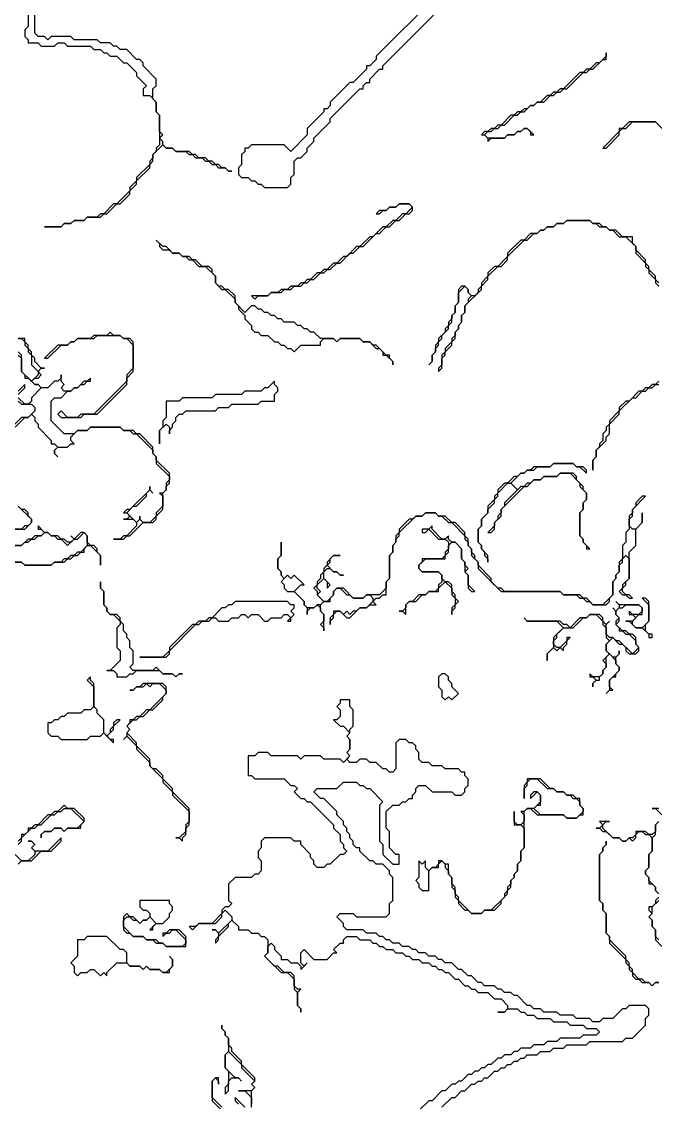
# Model space of a CAD drawing. Header units: metres. Extents: x 0 to 100, y 0 to 129.
# Drawn here: x 74.95 to 79.78, y 18.01 to 26.24 of the extents above; entities that cross this region are included whole.
import ezdxf

# ---------------------------------------------------------------- set-up
doc = ezdxf.new("R2010")
doc.units = ezdxf.units.M

msp = doc.modelspace()

# ---------------------------------------------------------------- linework, layer by layer
for points in [[(78.1, 26.425), (77.65, 25.975), (77.65, 25.95), (77.6, 25.9), (77.575, 25.9), (77.575, 25.875), (77.475, 25.775), (77.45, 25.775), (77.3, 25.625), (77.3, 25.6), (77.275, 25.575), (77.25, 25.575), (77.25, 25.55), (77.125, 25.425), (77.125, 25.375), (77, 25.25), (76.95, 25.3), (76.7, 25.3), (76.675, 25.275), (76.65, 25.275), (76.65, 25.25), (76.625, 25.225), (76.625, 25.15), (76.6, 25.125), (76.6, 25.075), (76.625, 25.05), (76.675, 25.05), (76.7, 25.025), (76.725, 25.025), (76.75, 25), (76.775, 25), (76.8, 24.975), (76.975, 24.975), (77, 25), (77, 25.05), (77.025, 25.075), (77.025, 25.175), (77.05, 25.2), (77.075, 25.2), (77.125, 25.25), (77.125, 25.275), (77.175, 25.325), (77.175, 25.35), (77.3, 25.475), (77.3, 25.5), (77.525, 25.725), (77.55, 25.725), (77.55, 25.75), (77.575, 25.775), (77.6, 25.775), (77.6, 25.8), (77.675, 25.875), (77.7, 25.875), (77.7, 25.9), (78.125, 26.325)], [(75, 26.325), (75, 26.2), (74.975, 26.175), (74.975, 26.125), (75, 26.1), (75, 26.075), (75.075, 26.075), (75.1, 26.05), (75.2, 26.05), (75.225, 26.075), (75.275, 26.075), (75.3, 26.05), (75.475, 26.05), (75.5, 26.025), (75.55, 26.025), (75.575, 26), (75.6, 26), (75.625, 25.975), (75.675, 25.975), (75.725, 25.925), (75.75, 25.925), (75.825, 25.85), (75.825, 25.825), (75.9, 25.75), (75.875, 25.725), (75.875, 25.675), (75.925, 25.675), (75.975, 25.625), (75.975, 25.55), (76, 25.525), (76, 25.3), (75.975, 25.275), (75.975, 25.25), (75.95, 25.225), (75.95, 25.2), (75.925, 25.175), (75.925, 25.15), (75.825, 25.05), (75.825, 25.025), (75.775, 24.975), (75.775, 24.95), (75.675, 24.85), (75.65, 24.85), (75.575, 24.775), (75.55, 24.775), (75.525, 24.75), (75.45, 24.75), (75.425, 24.725), (75.35, 24.725), (75.325, 24.7), (75.275, 24.7), (75.25, 24.675), (75.125, 24.675), (75.25, 24.675), (75.275, 24.7), (75.325, 24.7), (75.35, 24.725), (75.425, 24.725), (75.45, 24.75), (75.55, 24.75), (75.575, 24.775), (75.6, 24.775), (75.675, 24.85), (75.7, 24.85), (75.775, 24.925), (75.775, 24.95), (75.825, 25), (75.825, 25.025), (75.925, 25.125), (75.925, 25.15), (75.95, 25.175), (75.95, 25.225), (76.025, 25.3), (76.05, 25.275), (76.1, 25.275), (76.125, 25.25), (76.2, 25.25), (76.225, 25.225), (76.25, 25.225), (76.275, 25.2), (76.325, 25.2), (76.35, 25.175), (76.375, 25.175), (76.4, 25.15), (76.425, 25.15), (76.45, 25.125), (76.5, 25.125), (76.525, 25.1), (76.55, 25.1), (76.525, 25.1), (76.5, 25.125), (76.475, 25.125), (76.45, 25.15), (76.425, 25.15), (76.4, 25.175), (76.375, 25.175), (76.35, 25.2), (76.3, 25.2), (76.275, 25.225), (76.25, 25.225), (76.225, 25.25), (76.125, 25.25), (76.1, 25.275), (76.05, 25.275), (76.025, 25.3), (76.025, 25.325), (76, 25.35), (76.025, 25.375), (76, 25.4), (76, 25.525), (75.975, 25.55), (75.975, 25.625), (75.95, 25.65), (75.95, 25.725), (75.975, 25.75), (75.975, 25.8), (75.875, 25.9), (75.875, 25.925), (75.85, 25.95), (75.825, 25.95), (75.75, 26.025), (75.7, 26.025), (75.675, 26.05), (75.65, 26.05), (75.625, 26.075), (75.55, 26.075), (75.525, 26.1), (75.35, 26.1), (75.325, 26.125), (75.175, 26.125), (75.15, 26.1), (75.125, 26.125), (75.075, 26.125), (75.05, 26.15), (75.05, 26.375)], [(79.4, 26), (79.4, 25.975), (79.35, 25.925), (79.325, 25.925), (79.275, 25.875), (79.25, 25.875), (79.225, 25.85), (79.2, 25.85), (79.075, 25.725), (79.05, 25.725), (79.025, 25.7), (79, 25.7), (78.975, 25.675), (78.95, 25.675), (78.9, 25.625), (78.875, 25.625), (78.85, 25.6), (78.825, 25.6), (78.8, 25.575), (78.775, 25.575), (78.75, 25.55), (78.725, 25.55), (78.7, 25.525), (78.675, 25.525), (78.6, 25.45), (78.575, 25.45), (78.55, 25.425), (78.525, 25.425), (78.5, 25.4), (78.475, 25.4), (78.45, 25.375), (78.475, 25.375), (78.5, 25.35), (78.5, 25.325), (78.525, 25.35), (78.625, 25.35), (78.65, 25.375), (78.7, 25.375), (78.725, 25.4), (78.75, 25.4), (78.775, 25.425), (78.8, 25.425), (78.825, 25.4), (78.825, 25.375), (78.85, 25.375), (78.8, 25.425), (78.775, 25.425), (78.75, 25.4), (78.725, 25.4), (78.7, 25.375), (78.65, 25.375), (78.625, 25.35), (78.5, 25.35), (78.475, 25.375), (78.5, 25.4), (78.525, 25.4), (78.55, 25.425), (78.575, 25.425), (78.6, 25.45), (78.625, 25.45), (78.7, 25.525), (78.725, 25.525), (78.75, 25.55), (78.775, 25.55), (78.825, 25.6), (78.85, 25.6), (78.875, 25.625), (78.925, 25.625), (78.975, 25.675), (79, 25.675), (79.025, 25.7), (79.05, 25.7), (79.075, 25.725), (79.1, 25.725), (79.225, 25.85), (79.25, 25.85), (79.275, 25.875), (79.3, 25.875), (79.375, 25.95), (79.4, 25.95), (79.4, 26)], [(79.8, 25.45), (79.775, 25.475), (79.575, 25.475), (79.525, 25.425), (79.5, 25.425), (79.5, 25.4), (79.375, 25.275), (79.4, 25.275), (79.5, 25.375), (79.5, 25.4), (79.525, 25.425), (79.55, 25.425), (79.6, 25.475), (79.775, 25.475), (79.9, 25.35)], [(77.825, 24.85), (77.8, 24.825), (77.75, 24.825), (77.725, 24.8), (77.675, 24.8), (77.65, 24.775), (77.675, 24.775), (77.7, 24.8), (77.725, 24.8), (77.75, 24.825), (77.8, 24.825), (77.825, 24.85), (77.9, 24.85), (77.925, 24.825), (77.875, 24.775), (77.85, 24.775), (77.8, 24.725), (77.775, 24.725), (77.725, 24.675), (77.7, 24.675), (77.625, 24.6), (77.6, 24.6), (77.525, 24.525), (77.5, 24.525), (77.425, 24.45), (77.4, 24.45), (77.35, 24.4), (77.325, 24.4), (77.275, 24.35), (77.25, 24.35), (77.225, 24.325), (77.2, 24.325), (77.15, 24.275), (77.125, 24.275), (77.1, 24.25), (77.075, 24.25), (77.05, 24.225), (77, 24.225), (76.975, 24.2), (76.925, 24.2), (76.9, 24.175), (76.85, 24.175), (76.825, 24.15), (76.7, 24.15), (76.725, 24.125), (76.75, 24.15), (76.825, 24.15), (76.85, 24.175), (76.925, 24.175), (76.95, 24.2), (77, 24.2), (77.025, 24.225), (77.075, 24.225), (77.1, 24.25), (77.125, 24.25), (77.15, 24.275), (77.175, 24.275), (77.225, 24.325), (77.25, 24.325), (77.275, 24.35), (77.3, 24.35), (77.35, 24.4), (77.375, 24.4), (77.45, 24.475), (77.475, 24.475), (77.525, 24.525), (77.55, 24.525), (77.65, 24.625), (77.675, 24.625), (77.725, 24.675), (77.75, 24.675), (77.8, 24.725), (77.825, 24.725), (77.875, 24.775), (77.9, 24.775), (77.925, 24.8), (77.925, 24.825), (77.9, 24.85), (77.825, 24.85)], [(79.8, 24.25), (79.775, 24.275), (79.775, 24.3), (79.725, 24.35), (79.725, 24.375), (79.7, 24.4), (79.7, 24.425), (79.625, 24.5), (79.625, 24.525), (79.6, 24.55), (79.6, 24.6), (79.525, 24.6), (79.475, 24.65), (79.425, 24.65), (79.4, 24.675), (79.375, 24.675), (79.35, 24.7), (79.3, 24.7), (79.275, 24.725), (79.1, 24.725), (79.075, 24.7), (79.025, 24.7), (79, 24.675), (78.95, 24.675), (78.925, 24.65), (78.9, 24.65), (78.875, 24.625), (78.825, 24.625), (78.775, 24.575), (78.75, 24.575), (78.65, 24.475), (78.65, 24.45), (78.575, 24.375), (78.55, 24.375), (78.5, 24.325), (78.5, 24.3), (78.45, 24.25), (78.45, 24.225), (78.425, 24.2), (78.425, 24.175), (78.4, 24.15), (78.375, 24.15), (78.35, 24.175), (78.35, 24.2), (78.325, 24.225), (78.3, 24.225), (78.275, 24.2), (78.275, 24.1), (78.25, 24.075), (78.25, 24.025), (78.225, 24), (78.225, 23.975), (78.2, 23.95), (78.2, 23.925), (78.175, 23.9), (78.175, 23.875), (78.125, 23.825), (78.125, 23.8), (78.1, 23.775), (78.1, 23.725), (78.075, 23.7), (78.075, 23.65), (78.05, 23.625), (78.075, 23.65), (78.075, 23.7), (78.1, 23.725), (78.1, 23.75), (78.125, 23.775), (78.125, 23.8), (78.15, 23.825), (78.15, 23.85), (78.2, 23.9), (78.2, 23.925), (78.225, 23.95), (78.225, 24), (78.25, 24.025), (78.25, 24.075), (78.275, 24.1), (78.275, 24.175), (78.325, 24.225), (78.35, 24.2), (78.35, 24.175), (78.375, 24.15), (78.35, 24.125), (78.35, 24.1), (78.325, 24.075), (78.325, 24.025), (78.3, 24), (78.3, 23.95), (78.275, 23.925), (78.275, 23.9), (78.25, 23.875), (78.25, 23.85), (78.225, 23.825), (78.225, 23.8), (78.175, 23.75), (78.175, 23.725), (78.15, 23.7), (78.15, 23.625), (78.125, 23.6), (78.125, 23.575), (78.15, 23.6), (78.15, 23.675), (78.175, 23.7), (78.175, 23.725), (78.225, 23.775), (78.225, 23.8), (78.25, 23.825), (78.25, 23.875), (78.275, 23.9), (78.275, 23.925), (78.3, 23.95), (78.3, 24), (78.325, 24.025), (78.325, 24.075), (78.45, 24.2), (78.45, 24.225), (78.5, 24.275), (78.5, 24.3), (78.575, 24.375), (78.6, 24.375), (78.65, 24.425), (78.65, 24.45), (78.775, 24.575), (78.8, 24.575), (78.85, 24.625), (78.875, 24.625), (78.9, 24.65), (78.925, 24.65), (78.95, 24.675), (79, 24.675), (79.025, 24.7), (79.075, 24.7), (79.1, 24.725), (79.275, 24.725), (79.3, 24.7), (79.325, 24.7), (79.35, 24.675), (79.4, 24.675), (79.425, 24.65), (79.45, 24.65), (79.5, 24.6), (79.55, 24.6), (79.625, 24.525), (79.625, 24.475), (79.7, 24.4), (79.7, 24.375), (79.725, 24.35), (79.725, 24.325), (79.775, 24.275), (79.775, 24.25), (79.8, 24.225)], [(75.975, 24.575), (76, 24.55), (76, 24.525), (76.025, 24.5), (76.075, 24.5), (76.1, 24.475), (76.15, 24.475), (76.175, 24.45), (76.2, 24.45), (76.225, 24.425), (76.25, 24.425), (76.3, 24.375), (76.35, 24.375), (76.425, 24.3), (76.425, 24.25), (76.475, 24.2), (76.5, 24.2), (76.575, 24.125), (76.575, 24.1), (76.6, 24.075), (76.6, 24.05), (76.65, 24), (76.65, 23.975), (76.7, 23.925), (76.7, 23.9), (76.725, 23.875), (76.75, 23.875), (76.775, 23.85), (76.825, 23.85), (76.875, 23.8), (76.9, 23.8), (76.925, 23.775), (76.95, 23.775), (76.975, 23.75), (77, 23.75), (77.025, 23.725), (77.075, 23.775), (77.225, 23.775), (77.225, 23.8), (77.25, 23.825), (77.325, 23.825), (77.35, 23.8), (77.375, 23.825), (77.525, 23.825), (77.55, 23.8), (77.6, 23.8), (77.65, 23.75), (77.675, 23.75), (77.7, 23.725), (77.7, 23.7), (77.725, 23.7), (77.775, 23.65), (77.775, 23.625), (77.775, 23.65), (77.75, 23.675), (77.75, 23.7), (77.725, 23.7), (77.65, 23.775), (77.625, 23.775), (77.6, 23.8), (77.55, 23.8), (77.525, 23.825), (77.375, 23.825), (77.35, 23.8), (77.325, 23.825), (77.225, 23.825), (77.175, 23.875), (77.15, 23.875), (77.125, 23.9), (77.1, 23.9), (77.075, 23.925), (77.05, 23.925), (77.025, 23.95), (76.95, 23.95), (76.925, 23.975), (76.9, 23.975), (76.875, 24), (76.85, 24), (76.825, 24.025), (76.8, 24.025), (76.775, 24.05), (76.75, 24.05), (76.725, 24.075), (76.7, 24.075), (76.65, 24.025), (76.575, 24.1), (76.575, 24.15), (76.525, 24.2), (76.5, 24.2), (76.475, 24.225), (76.45, 24.225), (76.425, 24.25), (76.425, 24.3), (76.4, 24.325), (76.4, 24.35), (76.375, 24.375), (76.325, 24.375), (76.275, 24.425), (76.25, 24.425), (76.225, 24.45), (76.175, 24.45), (76.15, 24.475), (76.1, 24.475), (76.05, 24.525), (76.025, 24.525), (75.975, 24.575)], [(75.625, 23.875), (75.6, 23.85), (75.5, 23.85), (75.475, 23.825), (75.375, 23.825), (75.35, 23.8), (75.325, 23.8), (75.3, 23.775), (75.225, 23.775), (75.125, 23.675), (75.15, 23.675), (75.25, 23.775), (75.3, 23.775), (75.325, 23.8), (75.35, 23.8), (75.375, 23.825), (75.5, 23.825), (75.525, 23.85), (75.7, 23.85), (75.725, 23.825), (75.75, 23.825), (75.8, 23.775), (75.8, 23.6), (75.75, 23.55), (75.75, 23.5), (75.5, 23.25), (75.4, 23.25), (75.375, 23.225), (75.3, 23.225), (75.25, 23.275), (75.225, 23.25), (75.25, 23.225), (75.4, 23.225), (75.425, 23.25), (75.525, 23.25), (75.75, 23.475), (75.75, 23.525), (75.8, 23.575), (75.8, 23.8), (75.775, 23.825), (75.725, 23.825), (75.7, 23.85), (75.65, 23.85), (75.625, 23.875)], [(74.9, 23.15), (74.975, 23.225), (75, 23.225), (75.025, 23.25), (75.05, 23.225), (75.05, 23.2), (75.075, 23.175), (75.075, 23.15), (75.175, 23.05), (75.175, 23.025), (75.2, 23.025), (75.225, 23), (75.2, 22.975), (75.2, 22.95), (75.225, 22.925), (75.2, 22.95), (75.2, 22.975), (75.225, 23), (75.3, 23), (75.325, 23.025), (75.35, 23.025), (75.325, 23.05), (75.325, 23.075), (75.375, 23.125), (75.45, 23.125), (75.475, 23.15), (75.7, 23.15), (75.725, 23.125), (75.775, 23.125), (75.8, 23.1), (75.825, 23.1), (75.95, 22.975), (75.95, 22.95), (75.975, 22.925), (75.975, 22.875), (76.075, 22.775), (76.075, 22.75), (76.05, 22.725), (76.05, 22.675), (76.025, 22.65), (76, 22.65), (76.025, 22.625), (76.025, 22.55), (75.975, 22.5), (75.975, 22.475), (75.925, 22.425), (75.875, 22.425), (75.85, 22.45), (75.85, 22.475), (75.85, 22.45), (75.825, 22.425), (75.75, 22.5), (75.8, 22.55), (75.825, 22.55), (75.9, 22.625), (75.9, 22.65), (75.925, 22.675), (75.95, 22.65), (75.925, 22.675), (75.925, 22.7), (75.925, 22.675), (75.775, 22.525), (75.75, 22.525), (75.725, 22.5), (75.75, 22.5), (75.775, 22.475), (75.75, 22.45), (75.725, 22.45), (75.8, 22.45), (75.825, 22.425), (75.825, 22.4), (75.75, 22.325), (75.725, 22.325), (75.7, 22.3), (75.65, 22.3), (75.725, 22.3), (75.75, 22.325), (75.775, 22.325), (75.875, 22.425), (75.95, 22.425), (75.975, 22.45), (75.975, 22.475), (76.025, 22.525), (76.025, 22.65), (76.05, 22.675), (76.05, 22.7), (76.075, 22.725), (76.075, 22.8), (75.975, 22.9), (75.975, 22.925), (75.95, 22.95), (75.95, 23), (75.85, 23.1), (75.825, 23.1), (75.8, 23.125), (75.725, 23.125), (75.7, 23.15), (75.475, 23.15), (75.45, 23.125), (75.375, 23.125), (75.35, 23.1), (75.275, 23.1), (75.175, 23.2), (75.175, 23.35), (75.2, 23.375), (75.25, 23.375), (75.3, 23.425), (75.325, 23.425), (75.35, 23.45), (75.375, 23.45), (75.4, 23.475), (75.425, 23.475), (75.45, 23.5), (75.475, 23.5), (75.475, 23.525), (75.45, 23.5), (75.425, 23.5), (75.375, 23.45), (75.35, 23.45), (75.325, 23.425), (75.275, 23.425), (75.25, 23.45), (75.275, 23.475), (75.25, 23.5), (75.25, 23.55), (75.25, 23.525), (75.225, 23.5), (75.2, 23.5), (75.15, 23.45), (75.1, 23.45), (75.075, 23.475), (75.05, 23.475), (75.025, 23.5), (75.05, 23.525), (75.075, 23.525), (75.1, 23.55), (75.075, 23.575), (75.1, 23.6), (75.125, 23.6), (75.1, 23.6), (75.05, 23.65), (75.05, 23.675), (75.025, 23.7), (75.025, 23.725), (75, 23.75), (75, 23.775), (74.975, 23.8), (74.975, 23.825), (74.925, 23.825)], [(74.925, 23.825), (74.95, 23.825), (74.975, 23.8), (74.975, 23.775), (75, 23.75), (75, 23.725), (75.025, 23.7), (75.025, 23.625), (75.075, 23.575), (75.075, 23.55), (75.025, 23.5), (74.95, 23.575), (74.95, 23.7), (74.925, 23.725)], [(74.925, 23.7), (74.95, 23.675), (74.95, 23.575), (74.975, 23.55), (74.975, 23.525), (75, 23.525), (75.05, 23.475), (75.075, 23.475), (75.1, 23.45), (75.025, 23.375), (75.025, 23.35), (75, 23.325), (74.975, 23.325), (74.925, 23.375)], [(74.925, 23.4), (74.975, 23.45), (74.975, 23.475), (74.925, 23.425)], [(76.875, 23.5), (76.825, 23.45), (76.8, 23.45), (76.775, 23.425), (76.65, 23.425), (76.625, 23.4), (76.425, 23.4), (76.4, 23.375), (76.175, 23.375), (76.15, 23.35), (76.05, 23.35), (76.05, 23.225), (76.025, 23.2), (76.025, 23.15), (76, 23.125), (76, 23.025), (76, 23.125), (76.05, 23.175), (76.075, 23.15), (76.075, 23.1), (76.075, 23.125), (76.1, 23.15), (76.1, 23.175), (76.125, 23.2), (76.125, 23.225), (76.15, 23.25), (76.175, 23.25), (76.2, 23.275), (76.425, 23.275), (76.45, 23.3), (76.525, 23.3), (76.55, 23.325), (76.75, 23.325), (76.775, 23.35), (76.875, 23.35), (76.875, 23.4), (76.9, 23.425), (76.9, 23.45), (76.875, 23.475), (76.875, 23.5)], [(79.8, 23.5), (79.775, 23.475), (79.75, 23.475), (79.725, 23.45), (79.7, 23.45), (79.675, 23.425), (79.65, 23.425), (79.575, 23.35), (79.55, 23.35), (79.5, 23.3), (79.5, 23.275), (79.425, 23.2), (79.425, 23.175), (79.4, 23.15), (79.4, 23.125), (79.375, 23.1), (79.375, 23.05), (79.35, 23.025), (79.35, 23), (79.325, 22.975), (79.325, 22.925), (79.3, 22.9), (79.3, 22.825), (79.3, 22.9), (79.325, 22.925), (79.325, 22.975), (79.4, 23.05), (79.4, 23.075), (79.425, 23.1), (79.425, 23.175), (79.5, 23.25), (79.5, 23.275), (79.6, 23.375), (79.625, 23.375), (79.675, 23.425), (79.7, 23.425), (79.725, 23.45), (79.75, 23.45), (79.775, 23.475), (79.8, 23.475)], [(74.925, 23.35), (74.95, 23.325), (75.025, 23.325), (75.05, 23.3), (75.05, 23.275), (75, 23.225), (74.95, 23.225), (74.875, 23.15)], [(79, 22.875), (78.975, 22.85), (78.85, 22.85), (78.825, 22.825), (78.8, 22.825), (78.775, 22.8), (78.75, 22.8), (78.725, 22.775), (78.7, 22.775), (78.65, 22.725), (78.625, 22.725), (78.575, 22.675), (78.575, 22.65), (78.55, 22.625), (78.55, 22.6), (78.5, 22.55), (78.5, 22.5), (78.45, 22.45), (78.45, 22.4), (78.425, 22.375), (78.425, 22.275), (78.45, 22.25), (78.45, 22.225), (78.475, 22.2), (78.475, 22.175), (78.5, 22.15), (78.5, 22.125), (78.5, 22.175), (78.45, 22.225), (78.45, 22.25), (78.425, 22.275), (78.425, 22.375), (78.45, 22.4), (78.45, 22.45), (78.5, 22.5), (78.5, 22.525), (78.55, 22.575), (78.55, 22.6), (78.575, 22.625), (78.575, 22.65), (78.65, 22.725), (78.675, 22.725), (78.725, 22.675), (78.625, 22.575), (78.625, 22.55), (78.6, 22.525), (78.6, 22.5), (78.575, 22.475), (78.575, 22.45), (78.55, 22.425), (78.55, 22.4), (78.5, 22.35), (78.525, 22.35), (78.55, 22.375), (78.55, 22.425), (78.6, 22.475), (78.6, 22.525), (78.775, 22.7), (78.8, 22.7), (78.85, 22.75), (78.9, 22.75), (78.925, 22.775), (79.025, 22.775), (79.05, 22.8), (79.125, 22.8), (79.2, 22.725), (79.2, 22.7), (79.25, 22.65), (79.25, 22.6), (79.225, 22.575), (79.225, 22.525), (79.2, 22.5), (79.2, 22.325), (79.225, 22.3), (79.225, 22.275), (79.25, 22.25), (79.25, 22.225), (79.275, 22.225), (79.225, 22.275), (79.225, 22.3), (79.2, 22.325), (79.2, 22.5), (79.225, 22.525), (79.225, 22.575), (79.25, 22.6), (79.25, 22.65), (79.225, 22.675), (79.225, 22.7), (79.175, 22.75), (79.175, 22.775), (79.15, 22.8), (79.05, 22.8), (79.025, 22.775), (78.925, 22.775), (78.9, 22.75), (78.85, 22.75), (78.825, 22.725), (78.8, 22.725), (78.775, 22.7), (78.75, 22.7), (78.725, 22.675), (78.675, 22.725), (78.75, 22.8), (78.775, 22.8), (78.8, 22.825), (78.85, 22.825), (78.875, 22.85), (78.975, 22.85), (79, 22.875), (79.15, 22.875), (79.175, 22.85), (79.2, 22.85), (79.25, 22.8), (79.25, 22.825), (79.225, 22.85), (79.175, 22.85), (79.15, 22.875), (79, 22.875)], [(79.675, 22.625), (79.625, 22.575), (79.625, 22.55), (79.6, 22.525), (79.6, 22.5), (79.575, 22.475), (79.575, 22.375), (79.55, 22.35), (79.55, 22.275), (79.525, 22.25), (79.525, 22.15), (79.5, 22.125), (79.5, 22.05), (79.475, 22.025), (79.475, 22), (79.45, 21.975), (79.45, 21.875), (79.375, 21.8), (79.3, 21.8), (79.25, 21.85), (79.225, 21.85), (79.2, 21.875), (79.075, 21.875), (79.05, 21.9), (78.625, 21.9), (78.6, 21.925), (78.575, 21.925), (78.525, 21.975), (78.525, 22), (78.425, 22.1), (78.425, 22.125), (78.4, 22.15), (78.4, 22.175), (78.375, 22.2), (78.375, 22.225), (78.35, 22.25), (78.35, 22.3), (78.325, 22.325), (78.325, 22.35), (78.25, 22.425), (78.225, 22.425), (78.175, 22.475), (78.125, 22.475), (78.1, 22.5), (78.025, 22.5), (78, 22.475), (77.95, 22.475), (77.925, 22.45), (77.9, 22.45), (77.825, 22.375), (77.825, 22.35), (77.8, 22.325), (77.8, 22.275), (77.775, 22.25), (77.775, 22.2), (77.75, 22.175), (77.75, 22), (77.725, 21.975), (77.725, 21.925), (77.675, 21.875), (77.575, 21.875), (77.55, 21.85), (77.475, 21.85), (77.4, 21.925), (77.35, 21.925), (77.325, 21.9), (77.325, 21.875), (77.275, 21.825), (77.25, 21.825), (77.2, 21.875), (77.225, 21.9), (77.2, 21.925), (77.2, 21.95), (77.25, 22), (77.275, 21.975), (77.275, 21.925), (77.3, 21.95), (77.25, 22), (77.25, 22.05), (77.275, 22.075), (77.3, 22.075), (77.325, 22.05), (77.35, 22.05), (77.375, 22.025), (77.4, 22.025), (77.375, 22.025), (77.35, 22.05), (77.325, 22.05), (77.275, 22.1), (77.3, 22.125), (77.3, 22.15), (77.325, 22.175), (77.375, 22.175), (77.325, 22.175), (77.275, 22.125), (77.275, 22.1), (77.25, 22.075), (77.25, 22.05), (77.225, 22.025), (77.225, 22), (77.2, 21.975), (77.2, 21.95), (77.175, 21.925), (77.2, 21.9), (77.2, 21.875), (77.25, 21.825), (77.225, 21.8), (77.2, 21.8), (77.175, 21.775), (77.125, 21.775), (77.1, 21.8), (77.1, 21.825), (77.025, 21.9), (77.075, 21.95), (77.1, 21.95), (77.025, 22.025), (77, 22), (76.975, 22.025), (76.95, 22), (76.925, 22.025), (76.925, 22.05), (76.9, 22.075), (76.9, 22.15), (76.925, 22.175), (76.925, 22.275), (76.925, 22.175), (76.9, 22.15), (76.9, 22.075), (76.925, 22.05), (76.925, 22.025), (76.95, 22), (76.925, 21.975), (76.95, 21.95), (76.95, 21.925), (76.975, 21.9), (77.025, 21.9), (77.1, 21.825), (77.1, 21.8), (77.125, 21.775), (77.125, 21.725), (77.125, 21.75), (77.15, 21.775), (77.175, 21.775), (77.2, 21.8), (77.225, 21.775), (77.225, 21.75), (77.25, 21.725), (77.25, 21.675), (77.225, 21.65), (77.25, 21.625), (77.25, 21.6), (77.25, 21.725), (77.225, 21.75), (77.225, 21.8), (77.25, 21.825), (77.3, 21.825), (77.3, 21.85), (77.325, 21.875), (77.325, 21.9), (77.35, 21.925), (77.375, 21.925), (77.425, 21.875), (77.45, 21.875), (77.475, 21.85), (77.55, 21.85), (77.575, 21.875), (77.6, 21.875), (77.625, 21.85), (77.625, 21.825), (77.575, 21.775), (77.525, 21.775), (77.5, 21.75), (77.475, 21.75), (77.45, 21.725), (77.425, 21.75), (77.4, 21.725), (77.375, 21.75), (77.325, 21.75), (77.325, 21.725), (77.3, 21.7), (77.3, 21.65), (77.3, 21.675), (77.325, 21.7), (77.325, 21.725), (77.35, 21.75), (77.375, 21.75), (77.425, 21.7), (77.45, 21.7), (77.525, 21.775), (77.575, 21.775), (77.6, 21.8), (77.65, 21.8), (77.625, 21.825), (77.65, 21.85), (77.675, 21.85), (77.7, 21.875), (77.725, 21.875), (77.725, 21.975), (77.75, 22), (77.75, 22.175), (77.775, 22.2), (77.775, 22.25), (77.8, 22.275), (77.8, 22.3), (77.825, 22.325), (77.825, 22.35), (77.95, 22.475), (78, 22.475), (78.025, 22.5), (78.1, 22.5), (78.125, 22.475), (78.15, 22.475), (78.2, 22.425), (78.225, 22.425), (78.325, 22.325), (78.325, 22.3), (78.35, 22.275), (78.35, 22.25), (78.375, 22.225), (78.375, 22.175), (78.425, 22.125), (78.425, 22.075), (78.6, 21.9), (79.05, 21.9), (79.075, 21.875), (79.175, 21.875), (79.2, 21.85), (79.225, 21.85), (79.25, 21.825), (79.275, 21.825), (79.3, 21.8), (79.4, 21.8), (79.425, 21.825), (79.425, 21.85), (79.45, 21.875), (79.45, 21.975), (79.475, 22), (79.475, 22.025), (79.5, 22.05), (79.5, 22.1), (79.525, 22.125), (79.525, 22.15), (79.55, 22.175), (79.575, 22.15), (79.575, 22), (79.525, 21.95), (79.525, 21.925), (79.5, 21.9), (79.525, 21.875), (79.55, 21.875), (79.575, 21.85), (79.6, 21.85), (79.575, 21.875), (79.55, 21.875), (79.525, 21.9), (79.525, 21.925), (79.55, 21.95), (79.55, 21.975), (79.575, 22), (79.575, 22.2), (79.625, 22.25), (79.625, 22.375), (79.675, 22.425), (79.675, 22.5), (79.675, 22.425), (79.625, 22.375), (79.6, 22.375), (79.575, 22.4), (79.575, 22.45), (79.6, 22.475), (79.6, 22.525), (79.7, 22.625), (79.675, 22.625)], [(74.925, 22.55), (75.025, 22.45), (75.025, 22.425), (75, 22.4), (74.975, 22.4), (74.95, 22.375), (74.85, 22.375)], [(74.875, 22.375), (74.975, 22.375), (75.025, 22.425), (75.025, 22.45), (75, 22.475), (75, 22.5), (74.975, 22.525), (74.95, 22.525), (74.925, 22.55)], [(74.9, 22.125), (74.95, 22.125), (74.975, 22.1), (75.175, 22.1), (75.2, 22.125), (75.275, 22.125), (75.3, 22.15), (75.325, 22.15), (75.35, 22.175), (75.375, 22.175), (75.4, 22.2), (75.425, 22.2), (75.425, 22.225), (75.45, 22.25), (75.475, 22.25), (75.55, 22.175), (75.55, 22.1), (75.55, 22.175), (75.525, 22.2), (75.525, 22.225), (75.5, 22.25), (75.475, 22.25), (75.45, 22.275), (75.45, 22.325), (75.425, 22.35), (75.4, 22.35), (75.35, 22.3), (75.325, 22.325), (75.35, 22.3), (75.325, 22.275), (75.3, 22.275), (75.275, 22.3), (75.25, 22.3), (75.225, 22.325), (75.175, 22.325), (75.15, 22.35), (75.125, 22.35), (75.075, 22.4), (75.075, 22.375), (75.1, 22.375), (75.125, 22.35), (75.1, 22.325), (75.05, 22.325), (75.025, 22.3), (75, 22.3), (74.95, 22.25), (74.85, 22.25)], [(78.075, 22.4), (78.05, 22.375), (78, 22.375), (78, 22.35), (78.025, 22.35), (78.05, 22.375), (78.125, 22.3), (78.175, 22.3), (78.2, 22.275), (78.2, 22.225), (78.175, 22.2), (78.175, 22.175), (78.15, 22.15), (78, 22.15), (78, 22.125), (77.975, 22.1), (77.975, 22.075), (78, 22.05), (78.125, 22.05), (78.15, 22.025), (78.15, 21.975), (78.125, 21.95), (78.125, 21.925), (78.1, 21.9), (78.05, 21.9), (78.025, 21.875), (77.975, 21.875), (77.925, 21.825), (77.9, 21.825), (77.875, 21.8), (77.875, 21.775), (77.85, 21.75), (77.825, 21.75), (77.85, 21.75), (77.875, 21.725), (77.875, 21.8), (77.9, 21.825), (77.95, 21.825), (78, 21.875), (78.025, 21.875), (78.05, 21.9), (78.125, 21.9), (78.125, 21.925), (78.175, 21.975), (78.225, 21.925), (78.225, 21.875), (78.25, 21.85), (78.25, 21.8), (78.225, 21.775), (78.225, 21.725), (78.225, 21.75), (78.25, 21.775), (78.25, 21.8), (78.275, 21.825), (78.25, 21.85), (78.25, 21.875), (78.225, 21.9), (78.225, 21.95), (78.2, 21.975), (78.175, 21.975), (78.15, 22), (78.15, 22.025), (78.125, 22.05), (78, 22.05), (77.975, 22.075), (77.975, 22.1), (78.025, 22.15), (78.175, 22.15), (78.175, 22.175), (78.2, 22.2), (78.2, 22.25), (78.225, 22.275), (78.25, 22.275), (78.3, 22.225), (78.3, 22.15), (78.325, 22.125), (78.325, 22.05), (78.35, 22.025), (78.35, 21.925), (78.375, 21.9), (78.4, 21.9), (78.35, 21.95), (78.35, 22.025), (78.325, 22.05), (78.35, 22.075), (78.325, 22.1), (78.325, 22.125), (78.3, 22.15), (78.3, 22.225), (78.25, 22.275), (78.225, 22.275), (78.2, 22.3), (78.2, 22.325), (78.175, 22.3), (78.15, 22.3), (78.075, 22.375), (78.075, 22.4)], [(74.825, 22.25), (74.95, 22.25), (74.975, 22.275), (75, 22.275), (75.025, 22.3), (75.05, 22.3), (75.075, 22.325), (75.1, 22.325), (75.125, 22.35), (75.15, 22.35), (75.175, 22.325), (75.2, 22.325), (75.225, 22.3), (75.25, 22.3), (75.3, 22.25), (75.35, 22.3), (75.375, 22.3), (75.425, 22.35), (75.45, 22.325), (75.45, 22.25), (75.4, 22.2), (75.375, 22.2), (75.35, 22.175), (75.325, 22.175), (75.3, 22.15), (75.275, 22.15), (75.25, 22.125), (75.2, 22.125), (75.175, 22.1), (74.975, 22.1), (74.95, 22.125), (74.9, 22.125)], [(75.55, 21.975), (75.55, 21.925), (75.575, 21.9), (75.575, 21.8), (75.6, 21.775), (75.6, 21.75), (75.625, 21.725), (75.65, 21.725), (75.7, 21.675), (75.7, 21.65), (75.675, 21.625), (75.675, 21.475), (75.7, 21.45), (75.7, 21.375), (75.625, 21.3), (75.6, 21.3), (75.65, 21.3), (75.675, 21.275), (75.675, 21.25), (75.75, 21.25), (75.775, 21.275), (75.8, 21.275), (75.825, 21.3), (76, 21.3), (76.025, 21.275), (76.1, 21.275), (76.125, 21.25), (76.15, 21.275), (76.175, 21.275), (76.15, 21.275), (76.125, 21.25), (76.1, 21.275), (76.025, 21.275), (75.975, 21.325), (75.95, 21.3), (75.8, 21.3), (75.775, 21.325), (75.8, 21.35), (75.8, 21.45), (75.775, 21.475), (75.775, 21.525), (75.75, 21.55), (75.75, 21.575), (75.725, 21.6), (75.725, 21.65), (75.7, 21.675), (75.7, 21.7), (75.675, 21.725), (75.625, 21.725), (75.6, 21.75), (75.6, 21.775), (75.575, 21.8), (75.575, 21.9), (75.55, 21.925), (75.55, 21.975)], [(76.575, 21.825), (76.55, 21.8), (76.525, 21.8), (76.5, 21.775), (76.475, 21.775), (76.4, 21.7), (76.375, 21.7), (76.35, 21.675), (76.3, 21.675), (76.275, 21.65), (76.25, 21.65), (76.075, 21.475), (76.075, 21.45), (76.025, 21.4), (75.85, 21.4), (76.05, 21.4), (76.075, 21.425), (76.075, 21.45), (76.275, 21.65), (76.3, 21.65), (76.325, 21.675), (76.375, 21.675), (76.4, 21.7), (76.425, 21.7), (76.45, 21.675), (76.525, 21.675), (76.55, 21.7), (76.6, 21.7), (76.625, 21.725), (76.65, 21.725), (76.675, 21.7), (76.7, 21.725), (76.75, 21.725), (76.8, 21.675), (76.825, 21.675), (76.85, 21.7), (76.925, 21.7), (76.95, 21.725), (76.975, 21.725), (77, 21.7), (76.975, 21.675), (77, 21.675), (77, 21.7), (77.025, 21.725), (77, 21.75), (77.025, 21.775), (77.025, 21.8), (77, 21.8), (76.975, 21.825), (76.575, 21.825)], [(79.675, 21.85), (79.725, 21.8), (79.725, 21.675), (79.675, 21.625), (79.625, 21.625), (79.6, 21.65), (79.6, 21.675), (79.65, 21.725), (79.675, 21.725), (79.675, 21.775), (79.65, 21.8), (79.5, 21.8), (79.475, 21.825), (79.5, 21.8), (79.5, 21.775), (79.475, 21.75), (79.45, 21.775), (79.475, 21.75), (79.475, 21.725), (79.5, 21.7), (79.475, 21.675), (79.475, 21.65), (79.5, 21.625), (79.5, 21.6), (79.525, 21.6), (79.55, 21.575), (79.575, 21.575), (79.625, 21.525), (79.625, 21.5), (79.65, 21.475), (79.6, 21.425), (79.5, 21.525), (79.475, 21.525), (79.45, 21.55), (79.425, 21.55), (79.4, 21.575), (79.4, 21.65), (79.425, 21.675), (79.4, 21.65), (79.375, 21.675), (79.375, 21.7), (79.35, 21.725), (79.275, 21.725), (79.25, 21.7), (79.2, 21.7), (79.125, 21.625), (79.1, 21.65), (79.075, 21.65), (79.05, 21.675), (78.8, 21.675), (78.775, 21.7), (78.8, 21.675), (79.025, 21.675), (79.075, 21.625), (79, 21.55), (79, 21.475), (78.95, 21.425), (78.95, 21.375), (78.95, 21.425), (79, 21.475), (79.025, 21.45), (79.05, 21.475), (79.075, 21.45), (79.075, 21.475), (79.1, 21.5), (79.1, 21.525), (79.125, 21.55), (79.1, 21.55), (79.1, 21.525), (79.05, 21.475), (79.025, 21.475), (79, 21.5), (79, 21.525), (79.025, 21.55), (79.025, 21.575), (79.075, 21.625), (79.15, 21.625), (79.225, 21.7), (79.25, 21.7), (79.275, 21.725), (79.325, 21.725), (79.375, 21.675), (79.375, 21.65), (79.4, 21.625), (79.4, 21.55), (79.425, 21.525), (79.4, 21.5), (79.4, 21.45), (79.425, 21.425), (79.375, 21.375), (79.4, 21.35), (79.4, 21.325), (79.375, 21.3), (79.375, 21.275), (79.35, 21.25), (79.3, 21.25), (79.275, 21.275), (79.275, 21.25), (79.3, 21.25), (79.325, 21.225), (79.3, 21.2), (79.3, 21.175), (79.3, 21.2), (79.325, 21.225), (79.35, 21.225), (79.35, 21.25), (79.375, 21.275), (79.375, 21.3), (79.4, 21.325), (79.4, 21.4), (79.425, 21.425), (79.475, 21.375), (79.475, 21.35), (79.5, 21.325), (79.5, 21.3), (79.425, 21.225), (79.425, 21.15), (79.4, 21.125), (79.425, 21.15), (79.45, 21.15), (79.425, 21.175), (79.425, 21.225), (79.45, 21.25), (79.475, 21.25), (79.475, 21.275), (79.5, 21.3), (79.5, 21.325), (79.475, 21.35), (79.475, 21.4), (79.5, 21.425), (79.5, 21.45), (79.5, 21.425), (79.475, 21.4), (79.45, 21.4), (79.4, 21.45), (79.4, 21.5), (79.45, 21.55), (79.5, 21.5), (79.525, 21.5), (79.55, 21.475), (79.55, 21.45), (79.575, 21.425), (79.625, 21.425), (79.65, 21.45), (79.65, 21.475), (79.625, 21.5), (79.625, 21.55), (79.6, 21.575), (79.575, 21.575), (79.55, 21.6), (79.525, 21.6), (79.475, 21.65), (79.5, 21.675), (79.5, 21.7), (79.475, 21.725), (79.475, 21.75), (79.5, 21.775), (79.525, 21.775), (79.55, 21.8), (79.65, 21.8), (79.675, 21.775), (79.675, 21.75), (79.65, 21.725), (79.6, 21.725), (79.575, 21.75), (79.575, 21.725), (79.6, 21.725), (79.625, 21.7), (79.6, 21.675), (79.55, 21.675), (79.575, 21.675), (79.625, 21.625), (79.675, 21.625), (79.725, 21.575), (79.725, 21.55), (79.75, 21.55), (79.75, 21.575), (79.725, 21.575), (79.7, 21.6), (79.7, 21.65), (79.725, 21.675), (79.725, 21.825), (79.7, 21.85), (79.675, 21.85)], [(75.475, 21.25), (75.45, 21.225), (75.5, 21.175), (75.5, 21.025), (75.475, 21), (75.425, 21), (75.4, 20.975), (75.3, 20.975), (75.275, 20.95), (75.25, 20.95), (75.225, 20.925), (75.2, 20.925), (75.175, 20.9), (75.15, 20.9), (75.15, 20.825), (75.175, 20.8), (75.225, 20.8), (75.25, 20.775), (75.45, 20.775), (75.475, 20.8), (75.55, 20.8), (75.575, 20.825), (75.65, 20.75), (75.65, 20.775), (75.625, 20.775), (75.6, 20.8), (75.65, 20.85), (75.65, 20.875), (75.7, 20.925), (75.675, 20.925), (75.65, 20.9), (75.65, 20.875), (75.625, 20.85), (75.625, 20.825), (75.6, 20.8), (75.575, 20.825), (75.575, 20.925), (75.525, 20.975), (75.525, 21), (75.5, 21.025), (75.5, 21.2), (75.475, 21.225), (75.475, 21.25)], [(78.15, 21.275), (78.125, 21.25), (78.125, 21.175), (78.15, 21.15), (78.15, 21.1), (78.175, 21.075), (78.2, 21.1), (78.225, 21.075), (78.275, 21.125), (78.225, 21.175), (78.225, 21.2), (78.2, 21.225), (78.2, 21.25), (78.175, 21.275), (78.15, 21.275)], [(75.875, 21.2), (75.85, 21.175), (75.825, 21.175), (75.8, 21.15), (75.775, 21.15), (75.8, 21.15), (75.825, 21.175), (75.875, 21.175), (75.9, 21.2), (75.925, 21.175), (75.95, 21.2), (76, 21.2), (76.05, 21.15), (76.05, 21.125), (75.925, 21), (75.9, 21), (75.85, 20.95), (75.825, 20.95), (75.8, 20.925), (75.775, 20.925), (75.775, 20.9), (75.75, 20.875), (75.775, 20.85), (75.75, 20.825), (75.75, 20.8), (75.725, 20.775), (75.75, 20.8), (75.825, 20.725), (75.825, 20.7), (75.925, 20.6), (75.925, 20.575), (76.025, 20.475), (76.025, 20.45), (76.1, 20.375), (76.1, 20.35), (76.225, 20.225), (76.225, 20.15), (76.2, 20.125), (76.2, 20.075), (76.15, 20.025), (76.125, 20.025), (76.15, 20.025), (76.175, 20), (76.175, 20.025), (76.2, 20.05), (76.2, 20.1), (76.225, 20.125), (76.225, 20.25), (76.1, 20.375), (76.1, 20.4), (76.025, 20.475), (76.025, 20.5), (75.975, 20.55), (75.95, 20.55), (75.925, 20.575), (75.925, 20.625), (75.825, 20.725), (75.825, 20.75), (75.75, 20.825), (75.775, 20.85), (75.75, 20.875), (75.8, 20.925), (75.825, 20.925), (75.85, 20.95), (75.875, 20.95), (75.925, 21), (75.95, 21), (76.025, 21.075), (76.025, 21.1), (76.05, 21.125), (76.05, 21.175), (76.025, 21.2), (75.875, 21.2)], [(77.375, 21.075), (77.375, 21.05), (77.35, 21.025), (77.375, 21), (77.375, 20.95), (77.35, 20.925), (77.325, 20.925), (77.375, 20.875), (77.4, 20.875), (77.45, 20.825), (77.425, 20.8), (77.45, 20.775), (77.45, 20.7), (77.425, 20.675), (77.45, 20.65), (77.4, 20.6), (77.375, 20.625), (77.25, 20.625), (77.225, 20.65), (77.1, 20.65), (77.075, 20.625), (77.05, 20.65), (76.85, 20.65), (76.825, 20.675), (76.75, 20.675), (76.725, 20.65), (76.675, 20.65), (76.675, 20.5), (76.7, 20.5), (76.725, 20.475), (76.95, 20.475), (77, 20.425), (77.025, 20.425), (77.05, 20.4), (77.025, 20.375), (77.075, 20.325), (77.1, 20.325), (77.125, 20.3), (77.15, 20.3), (77.325, 20.125), (77.325, 20.1), (77.375, 20.05), (77.375, 20), (77.4, 19.975), (77.4, 19.95), (77.425, 19.925), (77.4, 19.9), (77.375, 19.9), (77.3, 19.825), (77.275, 19.825), (77.25, 19.8), (77.2, 19.8), (77.175, 19.825), (77.175, 19.85), (77.15, 19.875), (77.15, 19.9), (77.075, 19.975), (77.075, 20), (77.025, 20), (77, 20.025), (76.8, 20.025), (76.775, 20), (76.775, 19.95), (76.75, 19.925), (76.75, 19.875), (76.775, 19.85), (76.775, 19.775), (76.75, 19.75), (76.725, 19.75), (76.7, 19.725), (76.575, 19.725), (76.525, 19.675), (76.525, 19.55), (76.55, 19.525), (76.525, 19.5), (76.5, 19.5), (76.475, 19.475), (76.475, 19.45), (76.4, 19.375), (76.3, 19.375), (76.275, 19.35), (76.225, 19.35), (76.25, 19.325), (76.3, 19.375), (76.425, 19.375), (76.475, 19.425), (76.475, 19.45), (76.5, 19.475), (76.55, 19.425), (76.55, 19.4), (76.45, 19.3), (76.425, 19.325), (76.4, 19.325), (76.425, 19.325), (76.45, 19.3), (76.45, 19.275), (76.425, 19.25), (76.425, 19.225), (76.45, 19.25), (76.45, 19.275), (76.525, 19.35), (76.525, 19.375), (76.55, 19.4), (76.6, 19.35), (76.6, 19.325), (76.675, 19.325), (76.7, 19.3), (76.75, 19.3), (76.775, 19.275), (76.8, 19.275), (76.825, 19.25), (76.825, 19.15), (76.8, 19.125), (76.925, 19), (76.975, 19), (77.025, 18.95), (77.025, 18.875), (77.05, 18.85), (77.05, 18.75), (77.075, 18.725), (77.075, 18.7), (77.075, 18.725), (77.05, 18.75), (77.05, 18.85), (77.075, 18.875), (77.05, 18.875), (77.025, 18.9), (77.025, 18.975), (77, 19), (76.95, 19), (76.9, 19.05), (76.875, 19.05), (76.8, 19.125), (76.825, 19.15), (76.825, 19.2), (76.85, 19.225), (76.875, 19.2), (76.875, 19.175), (76.925, 19.125), (76.925, 19.1), (76.975, 19.1), (77, 19.075), (77.05, 19.075), (77.075, 19.05), (77.075, 19.025), (77.125, 19.075), (77.1, 19.05), (77.075, 19.075), (77.075, 19.15), (77.1, 19.175), (77.175, 19.1), (77.275, 19.1), (77.325, 19.15), (77.35, 19.15), (77.325, 19.175), (77.375, 19.225), (77.4, 19.225), (77.4, 19.25), (77.425, 19.275), (77.5, 19.275), (77.525, 19.25), (77.6, 19.25), (77.625, 19.225), (77.65, 19.225), (77.675, 19.2), (77.7, 19.2), (77.725, 19.175), (77.775, 19.175), (77.8, 19.15), (77.85, 19.15), (77.875, 19.125), (77.9, 19.125), (77.925, 19.1), (77.975, 19.1), (78, 19.075), (78.05, 19.075), (78.075, 19.05), (78.1, 19.05), (78.125, 19.025), (78.15, 19.025), (78.175, 19), (78.2, 19), (78.25, 18.95), (78.275, 18.95), (78.325, 18.9), (78.35, 18.9), (78.375, 18.875), (78.4, 18.875), (78.425, 18.85), (78.5, 18.85), (78.55, 18.8), (78.6, 18.8), (78.65, 18.75), (78.65, 18.725), (78.625, 18.7), (78.575, 18.7), (78.625, 18.7), (78.65, 18.725), (78.725, 18.725), (78.75, 18.7), (78.775, 18.7), (78.8, 18.675), (78.85, 18.675), (78.875, 18.65), (78.975, 18.65), (79, 18.625), (79.1, 18.625), (79.125, 18.6), (79.225, 18.6), (79.25, 18.575), (79.325, 18.575), (79.35, 18.55), (79.325, 18.525), (79.225, 18.525), (79.2, 18.5), (79.05, 18.5), (79.025, 18.475), (78.95, 18.475), (78.925, 18.45), (78.85, 18.45), (78.825, 18.425), (78.75, 18.425), (78.725, 18.4), (78.7, 18.4), (78.675, 18.375), (78.625, 18.375), (78.6, 18.35), (78.575, 18.35), (78.525, 18.3), (78.5, 18.3), (78.475, 18.275), (78.45, 18.275), (78.425, 18.25), (78.4, 18.25), (78.375, 18.225), (78.35, 18.225), (78.3, 18.175), (78.275, 18.175), (78.25, 18.15), (78.225, 18.15), (78.175, 18.1), (78.15, 18.1), (78.075, 18.025), (78.05, 18.025), (77.975, 17.95)], [(78.15, 17.975), (78.225, 18.05), (78.25, 18.05), (78.3, 18.1), (78.325, 18.1), (78.375, 18.15), (78.4, 18.15), (78.425, 18.175), (78.45, 18.175), (78.475, 18.2), (78.5, 18.2), (78.55, 18.25), (78.575, 18.25), (78.6, 18.275), (78.625, 18.275), (78.65, 18.3), (78.675, 18.3), (78.7, 18.325), (78.725, 18.325), (78.75, 18.35), (78.775, 18.35), (78.8, 18.375), (78.875, 18.375), (78.9, 18.4), (78.975, 18.4), (79, 18.425), (79.075, 18.425), (79.1, 18.45), (79.25, 18.45), (79.275, 18.475), (79.525, 18.475), (79.55, 18.5), (79.6, 18.5), (79.7, 18.6), (79.7, 18.65), (79.725, 18.675), (79.725, 18.725), (79.7, 18.75), (79.575, 18.75), (79.55, 18.725), (79.525, 18.725), (79.45, 18.65), (79.375, 18.65), (79.35, 18.625), (79.3, 18.625), (79.275, 18.65), (79.175, 18.65), (79.15, 18.675), (79.05, 18.675), (79.025, 18.7), (78.925, 18.7), (78.9, 18.725), (78.85, 18.725), (78.825, 18.75), (78.8, 18.75), (78.725, 18.825), (78.7, 18.825), (78.675, 18.85), (78.625, 18.85), (78.6, 18.875), (78.575, 18.875), (78.55, 18.9), (78.475, 18.9), (78.45, 18.925), (78.425, 18.925), (78.375, 18.975), (78.35, 18.975), (78.3, 19.025), (78.275, 19.025), (78.225, 19.075), (78.175, 19.075), (78.15, 19.1), (78.125, 19.1), (78.1, 19.125), (78.05, 19.125), (78.025, 19.15), (77.975, 19.15), (77.95, 19.175), (77.925, 19.175), (77.9, 19.2), (77.85, 19.2), (77.825, 19.225), (77.775, 19.225), (77.75, 19.25), (77.725, 19.25), (77.7, 19.275), (77.675, 19.275), (77.65, 19.3), (77.575, 19.3), (77.55, 19.325), (77.425, 19.325), (77.4, 19.35), (77.4, 19.375), (77.35, 19.425), (77.375, 19.45), (77.475, 19.45), (77.5, 19.425), (77.725, 19.425), (77.75, 19.45), (77.75, 19.525), (77.775, 19.55), (77.775, 19.725), (77.75, 19.75), (77.75, 19.775), (77.7, 19.825), (77.65, 19.825), (77.625, 19.85), (77.6, 19.85), (77.525, 19.925), (77.525, 19.95), (77.5, 19.95), (77.475, 19.975), (77.475, 20), (77.45, 20.025), (77.45, 20.05), (77.425, 20.075), (77.425, 20.1), (77.4, 20.125), (77.4, 20.15), (77.35, 20.2), (77.35, 20.225), (77.25, 20.325), (77.225, 20.325), (77.175, 20.375), (77.2, 20.4), (77.35, 20.4), (77.4, 20.45), (77.5, 20.45), (77.525, 20.425), (77.55, 20.425), (77.575, 20.4), (77.6, 20.4), (77.7, 20.3), (77.675, 20.275), (77.675, 20), (77.7, 19.975), (77.7, 19.9), (77.775, 19.825), (77.825, 19.825), (77.825, 19.9), (77.8, 19.9), (77.75, 19.95), (77.75, 20.075), (77.725, 20.1), (77.725, 20.225), (77.775, 20.275), (77.825, 20.275), (77.85, 20.3), (77.875, 20.3), (77.9, 20.325), (77.925, 20.325), (77.925, 20.35), (77.95, 20.375), (77.95, 20.4), (77.975, 20.425), (78.025, 20.425), (78.075, 20.375), (78.225, 20.375), (78.25, 20.35), (78.3, 20.35), (78.325, 20.375), (78.325, 20.4), (78.35, 20.425), (78.35, 20.475), (78.325, 20.5), (78.325, 20.525), (78.3, 20.525), (78.275, 20.55), (78.175, 20.55), (78.15, 20.575), (78.075, 20.575), (78.05, 20.6), (78, 20.6), (77.975, 20.625), (77.975, 20.675), (77.95, 20.7), (77.95, 20.725), (77.925, 20.75), (77.9, 20.75), (77.875, 20.775), (77.825, 20.775), (77.8, 20.75), (77.8, 20.55), (77.775, 20.525), (77.75, 20.525), (77.725, 20.55), (77.7, 20.55), (77.65, 20.6), (77.6, 20.6), (77.575, 20.625), (77.525, 20.625), (77.5, 20.6), (77.45, 20.6), (77.425, 20.625), (77.45, 20.65), (77.425, 20.675), (77.45, 20.7), (77.45, 20.775), (77.425, 20.8), (77.45, 20.825), (77.45, 20.85), (77.475, 20.875), (77.475, 21), (77.45, 21.025), (77.45, 21.075), (77.375, 21.075)], [(78.8, 20.475), (78.8, 20.45), (78.775, 20.425), (78.775, 20.325), (78.775, 20.4), (78.8, 20.425), (78.8, 20.45), (78.825, 20.475), (78.875, 20.475), (78.95, 20.4), (79, 20.4), (79.025, 20.375), (79.075, 20.375), (79.1, 20.35), (79.125, 20.35), (79.15, 20.325), (79.175, 20.325), (79.2, 20.3), (79.2, 20.275), (79.225, 20.25), (79.225, 20.225), (79.175, 20.175), (79.1, 20.175), (79.075, 20.2), (78.9, 20.2), (78.85, 20.25), (78.875, 20.275), (78.9, 20.275), (78.9, 20.35), (78.875, 20.375), (78.85, 20.375), (78.825, 20.35), (78.825, 20.325), (78.875, 20.375), (78.9, 20.35), (78.9, 20.3), (78.85, 20.25), (78.8, 20.25), (78.775, 20.225), (78.75, 20.225), (78.775, 20.2), (78.775, 20.15), (78.75, 20.125), (78.725, 20.125), (78.7, 20.15), (78.7, 20.225), (78.7, 20.125), (78.75, 20.125), (78.775, 20.1), (78.775, 19.95), (78.75, 19.925), (78.75, 19.85), (78.725, 19.825), (78.725, 19.775), (78.7, 19.75), (78.7, 19.725), (78.675, 19.7), (78.675, 19.675), (78.65, 19.65), (78.65, 19.625), (78.625, 19.6), (78.625, 19.575), (78.525, 19.475), (78.475, 19.475), (78.45, 19.45), (78.375, 19.45), (78.275, 19.55), (78.275, 19.575), (78.25, 19.6), (78.25, 19.65), (78.225, 19.675), (78.225, 19.725), (78.2, 19.75), (78.2, 19.825), (78.175, 19.825), (78.15, 19.85), (78.125, 19.85), (78.125, 19.825), (78.1, 19.8), (78.075, 19.8), (78.05, 19.775), (78.025, 19.8), (78.025, 19.85), (78, 19.825), (77.975, 19.85), (77.975, 19.725), (77.95, 19.7), (77.975, 19.675), (77.975, 19.65), (78, 19.625), (78.05, 19.625), (78.05, 19.775), (78.075, 19.8), (78.125, 19.8), (78.125, 19.825), (78.15, 19.85), (78.175, 19.825), (78.175, 19.8), (78.2, 19.775), (78.2, 19.75), (78.225, 19.725), (78.225, 19.65), (78.25, 19.625), (78.25, 19.575), (78.275, 19.55), (78.275, 19.525), (78.325, 19.475), (78.35, 19.475), (78.375, 19.45), (78.45, 19.45), (78.475, 19.475), (78.55, 19.475), (78.6, 19.525), (78.6, 19.55), (78.65, 19.6), (78.65, 19.625), (78.675, 19.65), (78.675, 19.7), (78.7, 19.725), (78.7, 19.75), (78.725, 19.775), (78.725, 19.825), (78.75, 19.85), (78.75, 19.925), (78.775, 19.95), (78.775, 20.225), (78.8, 20.25), (78.825, 20.25), (78.875, 20.2), (79.075, 20.2), (79.1, 20.175), (79.175, 20.175), (79.2, 20.2), (79.225, 20.2), (79.225, 20.25), (79.2, 20.275), (79.2, 20.325), (79.175, 20.325), (79.15, 20.35), (79.1, 20.35), (79.075, 20.375), (79.025, 20.375), (79, 20.4), (78.975, 20.4), (78.9, 20.475), (78.8, 20.475)], [(75.275, 20.275), (75.225, 20.225), (75.2, 20.225), (75.175, 20.2), (75.15, 20.2), (75.075, 20.125), (75.05, 20.125), (75.025, 20.1), (75, 20.1), (75, 20.075), (74.975, 20.05), (74.95, 20.05), (74.95, 20.025), (74.925, 20)], [(74.925, 19.975), (74.95, 20), (74.95, 20.025), (75.025, 20.1), (75.05, 20.1), (75.075, 20.125), (75.1, 20.125), (75.175, 20.2), (75.2, 20.2), (75.225, 20.225), (75.25, 20.225), (75.275, 20.25), (75.325, 20.25), (75.425, 20.15), (75.375, 20.1), (75.3, 20.1), (75.275, 20.075), (75.25, 20.1), (75.2, 20.1), (75.175, 20.075), (75.125, 20.075), (75.1, 20.05), (75.1, 20.025), (75.1, 20.05), (75.125, 20.075), (75.175, 20.075), (75.2, 20.1), (75.25, 20.1), (75.275, 20.075), (75.3, 20.1), (75.4, 20.1), (75.4, 20.125), (75.425, 20.15), (75.425, 20.175), (75.35, 20.25), (75.3, 20.25), (75.275, 20.275)], [(79.75, 20.25), (79.775, 20.25), (79.825, 20.2)], [(79.8, 20.25), (79.75, 20.25)], [(79.8, 20.15), (79.775, 20.125), (79.775, 20.075), (79.75, 20.05), (79.725, 20.05), (79.7, 20.075), (79.625, 20.075), (79.625, 20.05), (79.6, 20.025), (79.575, 20.025), (79.55, 20), (79.525, 20), (79.5, 20.025), (79.45, 20.025), (79.375, 20.1), (79.375, 20.125), (79.4, 20.15), (79.425, 20.15), (79.35, 20.15), (79.375, 20.125), (79.35, 20.1), (79.325, 20.1), (79.35, 20.1), (79.375, 20.075), (79.4, 20.075), (79.45, 20.025), (79.5, 20.025), (79.525, 20), (79.55, 20), (79.575, 20.025), (79.6, 20), (79.625, 20.025), (79.625, 20.05), (79.65, 20.075), (79.675, 20.075), (79.7, 20.05), (79.725, 20.05), (79.75, 20.025), (79.75, 19.925), (79.725, 19.9), (79.725, 19.8), (79.7, 19.775), (79.7, 19.75), (79.725, 19.725), (79.725, 19.675), (79.75, 19.675), (79.775, 19.65), (79.775, 19.625), (79.8, 19.6)], [(79.8, 19.6), (79.775, 19.625), (79.775, 19.65), (79.725, 19.7), (79.725, 19.725), (79.7, 19.75), (79.7, 19.775), (79.725, 19.8), (79.725, 19.9), (79.75, 19.925), (79.75, 20.025), (79.775, 20.05), (79.775, 20.125), (79.8, 20.15)], [(74.925, 19.825), (74.95, 19.85), (75.025, 19.85), (75.1, 19.925), (75.175, 19.925), (75.25, 20), (75.25, 20.025), (75.15, 19.925), (75.05, 19.925), (75.025, 19.95), (75.05, 19.975), (75.025, 20), (75, 20), (75.025, 20), (75.05, 19.975), (75.025, 19.95), (75.05, 19.925), (75.05, 19.9), (75, 19.85), (74.95, 19.85), (74.9, 19.9)], [(79.8, 18.925), (79.775, 18.925), (79.75, 18.9), (79.725, 18.925), (79.7, 18.925), (79.675, 18.95), (79.65, 18.95), (79.6, 19), (79.6, 19.025), (79.575, 19.05), (79.575, 19.075), (79.55, 19.1), (79.55, 19.125), (79.425, 19.25), (79.425, 19.275), (79.4, 19.3), (79.4, 19.45), (79.375, 19.475), (79.375, 19.525), (79.35, 19.55), (79.35, 19.9), (79.375, 19.925), (79.375, 19.95), (79.4, 19.975), (79.4, 20), (79.4, 19.975), (79.375, 19.95), (79.375, 19.925), (79.35, 19.9), (79.35, 19.55), (79.375, 19.525), (79.375, 19.475), (79.4, 19.45), (79.4, 19.3), (79.425, 19.275), (79.425, 19.225), (79.55, 19.1), (79.55, 19.075), (79.575, 19.05), (79.575, 19.025), (79.6, 19), (79.6, 18.975), (79.625, 18.95), (79.65, 18.95), (79.675, 18.925), (79.725, 18.925), (79.75, 18.9), (79.775, 18.925), (79.8, 18.925)], [(75.85, 19.55), (75.85, 19.5), (75.875, 19.475), (75.9, 19.475), (75.925, 19.45), (75.925, 19.425), (75.9, 19.4), (75.875, 19.4), (75.85, 19.375), (75.8, 19.425), (75.775, 19.425), (75.75, 19.45), (75.725, 19.425), (75.725, 19.325), (75.75, 19.3), (75.775, 19.3), (75.8, 19.275), (75.875, 19.275), (75.9, 19.25), (75.95, 19.25), (75.975, 19.225), (76.025, 19.225), (76.05, 19.2), (76.2, 19.2), (76.2, 19.275), (76.15, 19.325), (76.075, 19.325), (76.05, 19.3), (76.025, 19.3), (76.025, 19.275), (76.05, 19.3), (76.075, 19.3), (76.1, 19.325), (76.125, 19.325), (76.2, 19.25), (76.2, 19.225), (76.175, 19.2), (76.05, 19.2), (76.025, 19.225), (76, 19.225), (75.975, 19.25), (75.9, 19.25), (75.875, 19.275), (75.8, 19.275), (75.725, 19.35), (75.725, 19.4), (75.75, 19.425), (75.775, 19.425), (75.8, 19.4), (75.825, 19.4), (75.85, 19.375), (75.875, 19.4), (75.9, 19.4), (75.925, 19.425), (75.975, 19.375), (75.925, 19.325), (75.95, 19.325), (75.95, 19.35), (75.975, 19.375), (76.025, 19.375), (76.075, 19.425), (76.075, 19.45), (76.1, 19.475), (76.1, 19.5), (76.075, 19.525), (76.075, 19.55), (75.85, 19.55)], [(79.8, 19.575), (79.775, 19.55), (79.775, 19.525), (79.75, 19.5), (79.725, 19.5), (79.725, 19.475), (79.75, 19.45), (79.725, 19.425), (79.75, 19.4), (79.75, 19.35), (79.775, 19.325), (79.775, 19.25), (79.825, 19.2)], [(79.8, 19.25), (79.775, 19.275), (79.775, 19.325), (79.75, 19.35), (79.75, 19.4), (79.725, 19.425), (79.75, 19.45), (79.75, 19.5), (79.8, 19.55)], [(75.45, 19.275), (75.425, 19.25), (75.375, 19.25), (75.375, 19.125), (75.325, 19.075), (75.35, 19.05), (75.35, 19), (75.375, 18.975), (75.4, 19), (75.45, 19), (75.475, 19.025), (75.5, 19.025), (75.55, 18.975), (75.575, 19), (75.6, 18.975), (75.6, 19), (75.675, 19.075), (75.75, 19.075), (75.775, 19.05), (75.85, 19.05), (75.875, 19.025), (75.9, 19.05), (75.925, 19.025), (76, 19.025), (76.025, 19), (76.075, 19), (76.075, 19.025), (76.1, 19.05), (76.1, 19.1), (76.075, 19.125), (76.1, 19.1), (76.1, 19.05), (76.05, 19), (76.025, 19), (76, 19.025), (75.925, 19.025), (75.9, 19.05), (75.875, 19.025), (75.85, 19.05), (75.775, 19.05), (75.75, 19.075), (75.75, 19.15), (75.725, 19.175), (75.7, 19.175), (75.6, 19.275), (75.45, 19.275)], [(76.475, 18.6), (76.475, 18.575), (76.5, 18.55), (76.5, 18.525), (76.525, 18.5), (76.525, 18.4), (76.5, 18.375), (76.5, 18.275), (76.525, 18.25), (76.525, 18.15), (76.5, 18.125), (76.5, 18.075), (76.525, 18.1), (76.525, 18.175), (76.55, 18.2), (76.6, 18.2), (76.625, 18.175), (76.6, 18.2), (76.575, 18.2), (76.5, 18.275), (76.5, 18.375), (76.525, 18.4), (76.625, 18.3), (76.625, 18.275), (76.725, 18.175), (76.7, 18.15), (76.725, 18.125), (76.7, 18.1), (76.6, 18.1), (76.65, 18.1), (76.7, 18.05), (76.7, 18)], [(76.7, 17.975), (76.7, 18.1), (76.725, 18.125), (76.7, 18.15), (76.725, 18.175), (76.725, 18.2), (76.625, 18.3), (76.625, 18.325), (76.55, 18.4), (76.55, 18.425), (76.525, 18.45), (76.525, 18.5), (76.5, 18.525), (76.5, 18.55), (76.475, 18.575), (76.475, 18.6)], [(76.475, 17.975), (76.4, 18.05), (76.4, 18.175), (76.425, 18.2), (76.45, 18.175), (76.45, 18.15), (76.45, 18.2), (76.425, 18.2), (76.4, 18.175), (76.4, 18.025), (76.475, 17.95)], [(76.65, 17.975), (76.575, 18.05), (76.575, 18.025), (76.6, 18)]]:
    msp.add_lwpolyline(points)

doc.saveas('drawing.dxf')
